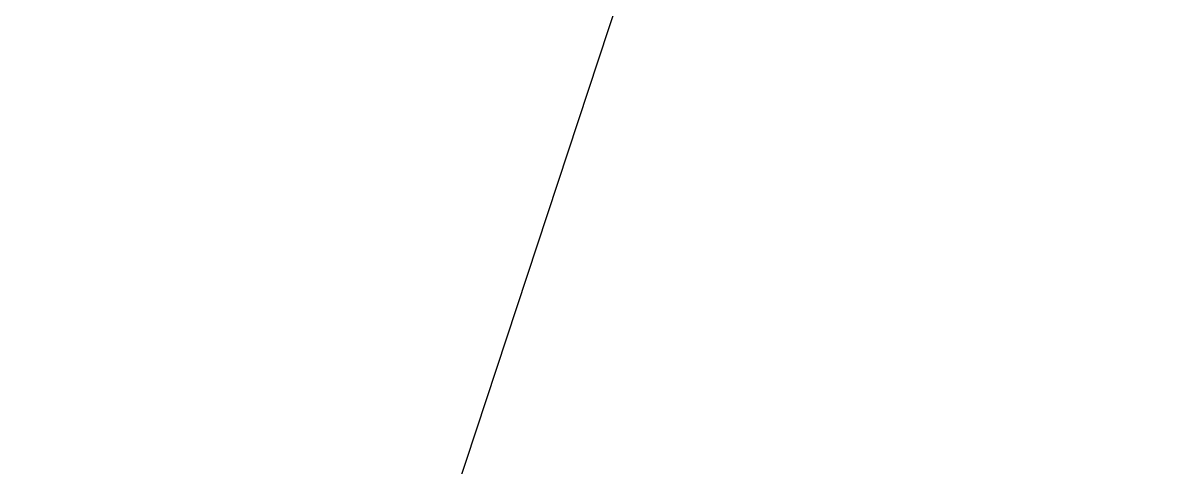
# Model space of a CAD drawing. Header units: metres. Extents: x 2682525 to 2683550, y 1250555 to 1251328.
# Drawn here: x 2683123.48 to 2683137.51, y 1250887.26 to 1250892.77 of the extents above; entities that cross this region are included whole.
import ezdxf

# ---------------------------------------------------------------- set-up
doc = ezdxf.new("R2010")
doc.units = ezdxf.units.M
doc.header["$PDMODE"] = 2
doc.header["$PDSIZE"] = -2
for name, pattern in [('IMPORT-_25_VW-01 Strichlinie kurz _2_', [21.165312, 10.580624, -10.584688]), ('Verdeckt', [3, 2, -0.9999999999999999]), ('Verdeckt 0_75', [1.5, 0.75, -0.75])]:
    doc.linetypes.add(name, pattern=pattern)
for name, color, linetype, lineweight, true_color in [('2458 A U1_dwg-1', 9, 'Continuous', 18, 0x808080), ('_25_000 Linien-Strichlinie kurz 0_10', 9, 'IMPORT-_25_VW-01 Strichlinie kurz _2_', 18, 0x808080), ('_25_200 Materialien-Beton', 9, 'Continuous', 18, 0x808080), ('_25_200 Materialien-Fertigbeton', 9, 'Continuous', 18, 0x808080), ('_25_300 Bauteile 3D-Stuetze', 9, 'Continuous', 18, 0x808080), ('_25_500 Technik-Kanalisation Schächte', 9, 'Continuous', 18, 0x808080), ('_25_700 Aemter-Feuerpolizei-Fluchtweg', 9, 'IMPORT-_25_VW-01 Strichlinie kurz _2_', 18, 0x808080), ('_25_800 Beschriftung-1_50-Text', 9, 'Continuous', 18, 0x808080), ('_25_800 Beschriftung-1_50-Vermassung', 9, 'Continuous', 18, 0x808080), ('_25_Keine', 9, 'Continuous', 18, 0x808080), ('Bemassung', 9, 'Continuous', 18, 0x808080)]:
    doc.layers.add(name, color=color, linetype=linetype, lineweight=lineweight, true_color=true_color)
for name, color, linetype, lineweight in [('A-____-____-DIMS', 7, 'Continuous', 9), ('A-DETL-____-MBND', 7, 'Verdeckt 0_75', 18), ('Bemassung-1', 7, 'Continuous', 18), ('G-____-____-SYMB-1', 7, 'Verdeckt', 9)]:
    doc.layers.add(name, color=color, linetype=linetype, lineweight=lineweight)
doc.styles.add('Arial_31', font='arial.ttf', dxfattribs={"width": 0.9, "height": 200})
doc.styles.add('ISOCP_2', font='isocp___.ttf', dxfattribs={"height": 125.8608217592593})
doc.styles.add('ISOCP_3', font='isocp___.ttf', dxfattribs={"height": 75.51649305555554})
doc.dimstyles.new('2_0_mm_-_Arial', dxfattribs={"dimscale": 304.8, "dimtxt": 204.051879991394, "dimasz": 0.2460629921259842, "dimexe": 0.3280839895013123, "dimexo": 0.3280840109072179, "dimgap": 0.08202099737532807, "dimtad": 1, "dimdec": 1, "dimlfac": 0.001, "dimrnd": 0.09999999999999999, "dimzin": 0, "dimdsep": 46, "dimtxsty": 'Arial_31', "dimblk1": 'OBLIQUE', "dimblk2": 'OBLIQUE', "dimsah": 1, "dimcen": 0.09, "dimdle": 0.3280839895013123, "dimazin": 0, "dimtfac": 1, "dimtdec": 4, "dimtix": 1, "dimtmove": 0, "dimatfit": 3, "dimfxl": 1, "dimtvp": 1, "dimtfill": 1, "dimtolj": 1, "dimtzin": 0, "dimarcsym": 2})
doc.dimstyles.new('2_0_mm_-_Arial_1', dxfattribs={"dimscale": 304.8, "dimtxt": 204.051879991394, "dimasz": 0.2460629921259842, "dimexe": 0.3280839895013123, "dimexo": 0.3280840109072179, "dimgap": 0.08202099737532807, "dimtad": 1, "dimdec": 1, "dimlfac": 0.001, "dimrnd": 0.09999999999999999, "dimzin": 0, "dimdsep": 46, "dimtxsty": 'Arial_31', "dimblk1": 'OBLIQUE', "dimblk2": 'OBLIQUE', "dimsah": 1, "dimcen": 0.09, "dimdle": 0.3280839895013123, "dimazin": 0, "dimtfac": 1, "dimtdec": 4, "dimtix": 1, "dimtmove": 2, "dimatfit": 3, "dimfxl": 1, "dimtvp": 1, "dimtfill": 1, "dimtolj": 1, "dimtzin": 0, "dimarcsym": 2})
pattern_1 = [(18.233, (0, 0), (18.77292067800844, -56.98752011815572), []), (288.233, (0, 0), (63.31313485127099, 20.85671487326738), [])]
pattern_2 = [(270, (-34039.015, -31742.675), (50, 3.061616997868383e-15), []), (0, (-34039.015, -31742.675), (0, -50), [])]

# ---------------------------------------------------------------- blocks, each defined once
blk = doc.blocks.new('2458 A U1_dwg_VW_SLASH-9045029-U01 Bodenplatte')
at = {"layer": 'Bemassung'}
for p, q in [((-31186.22169979048, -32550.50193177784), (-31298.47490130384, -32662.7551332912)), ((-31142.34830054718, -32606.62853253452), (-31354.58951148466, -32606.62853253452))]:
    blk.add_line(p, q, dxfattribs=at)
blk = doc.blocks.new('2458 A U1_dwg_VW_SLASH-9045031-U01 Bodenplatte')
at = {"layer": 'Bemassung'}
for p, q in [((-28614.55503312097, -32550.50193177798), (-28726.80823463433, -32662.75513329135)), ((-28570.68163387767, -32606.62853253467), (-28782.92284481515, -32606.62853253467))]:
    blk.add_line(p, q, dxfattribs=at)
blk = doc.blocks.new('2458 A U1_dwg_VW_SLASH-9045032-U01 Bodenplatte')
at = {"layer": 'Bemassung'}
for p, q in [((-31298.47490130384, -32662.75513329135), (-31186.22169979048, -32550.50193177798)), ((-31342.34830054714, -32606.62853253467), (-31130.10708960966, -32606.62853253467))]:
    blk.add_line(p, q, dxfattribs=at)
blk = doc.blocks.new('2458 A U1_dwg_VW_SLASH-9045034-U01 Bodenplatte')
at = {"layer": 'Bemassung'}
for p, q in [((-28726.80823463433, -32662.7551332915), (-28614.55503312097, -32550.50193177813)), ((-28770.68163387763, -32606.62853253482), (-28558.44042294015, -32606.62853253482))]:
    blk.add_line(p, q, dxfattribs=at)
blk = doc.blocks.new('2458 A U1_dwg_VW_SLASH-9045419-U01 Bodenplatte')
at = {"layer": 'Bemassung'}
for p, q in [((-33321.93171168258, -30913.80179876426), (-33434.18491319595, -30801.54859725089)), ((-33378.05831243927, -30957.67519800755), (-33378.05831243927, -30745.43398707008))]:
    blk.add_line(p, q, dxfattribs=at)
blk = doc.blocks.new('2458 A U1_dwg_VW_SLASH-9045421-U01 Bodenplatte')
at = {"layer": 'Bemassung'}
for p, q in [((-33378.05831243927, -31627.67519800758), (-33378.05831243927, -31415.43398707009)), ((-33321.93171168258, -31583.80179876427), (-33434.18491319595, -31471.54859725092))]:
    blk.add_line(p, q, dxfattribs=at)
blk = doc.blocks.new('2458 A U1_dwg_VW_SLASH-9045422-U01 Bodenplatte')
at = {"layer": 'Bemassung'}
for p, q in [((-33434.18491319595, -30801.54859725089), (-33321.93171168258, -30913.80179876426)), ((-33378.05831243927, -30757.6751980076), (-33378.05831243927, -30969.91640894508))]:
    blk.add_line(p, q, dxfattribs=at)
blk = doc.blocks.new('2458 A U1_dwg_VW_SLASH-9045423-U01 Bodenplatte')
at = {"layer": 'Bemassung'}
for p, q in [((-33378.05831243927, -32057.67519800758), (-33378.05831243927, -31845.4339870701)), ((-33321.93171168258, -32013.80179876429), (-33434.18491319595, -31901.54859725092))]:
    blk.add_line(p, q, dxfattribs=at)
blk = doc.blocks.new('2458 A U1_dwg_VW_SLASH-9045424-U01 Bodenplatte')
at = {"layer": 'Bemassung'}
for p, q in [((-33378.05831243927, -31427.67519800761), (-33378.05831243927, -31639.9164089451)), ((-33434.18491319595, -31471.54859725092), (-33321.93171168258, -31583.80179876427))]:
    blk.add_line(p, q, dxfattribs=at)
blk = doc.blocks.new('2458 A U1_dwg_VW_SLASH-9045426-U01 Bodenplatte')
at = {"layer": 'Bemassung'}
for p, q in [((-33434.18491319595, -31901.54859725092), (-33321.93171168258, -32013.80179876429)), ((-33378.05831243927, -31857.67519800762), (-33378.05831243927, -32069.91640894509))]:
    blk.add_line(p, q, dxfattribs=at)
blk = doc.blocks.new('2458 A U1_dwg_VW_SLASH-9045431-U01 Bodenplatte')
at = {"layer": 'Bemassung'}
for p, q in [((-32878.05831243927, -27982.65213969391), (-32878.05831243927, -27770.41092875642)), ((-32821.93171168258, -27938.7787404506), (-32934.18491319595, -27826.52553893724))]:
    blk.add_line(p, q, dxfattribs=at)
blk = doc.blocks.new('2458 A U1_dwg_VW_SLASH-9045433-U01 Bodenplatte')
at = {"layer": 'Bemassung'}
for p, q in [((-32934.18491319643, -27976.52553893908), (-32821.93171168306, -28088.77874045245)), ((-32878.05831243975, -27932.65213969579), (-32878.05831243975, -28144.89335063327))]:
    blk.add_line(p, q, dxfattribs=at)
blk = doc.blocks.new('2458 A U1_dwg_VW_SLASH-9045434-U01 Bodenplatte')
at = {"layer": 'Bemassung'}
for p, q in [((-32878.05831243975, -27982.65213969391), (-32878.05831243975, -27770.41092875642)), ((-32821.93171168306, -27938.7787404506), (-32934.18491319643, -27826.52553893724))]:
    blk.add_line(p, q, dxfattribs=at)
blk = doc.blocks.new('2458 A U1_dwg_VW_SLASH-9045436-U01 Bodenplatte')
at = {"layer": 'Bemassung'}
for p, q in [((-32934.18491319643, -27976.52553893908), (-32821.93171168306, -28088.77874045245)), ((-32878.05831243975, -27932.65213969579), (-32878.05831243975, -28144.89335063327))]:
    blk.add_line(p, q, dxfattribs=at)
blk = doc.blocks.new('2458 A U1_dwg_VW_SLASH-9046270-U01 Bodenplatte')
at = {"layer": 'Bemassung'}
for p, q in [((-27711.74963079739, -30027.67559301871), (-27711.74963079739, -30239.91680395618)), ((-27767.87623155407, -30071.548992262), (-27655.62303004071, -30183.80219377537))]:
    blk.add_line(p, q, dxfattribs=at)
blk = doc.blocks.new('2458 A U1_dwg_VW_SLASH-9046271-U01 Bodenplatte')
at = {"layer": 'Bemassung'}
for p, q in [((-27655.62303004071, -29933.80219377537), (-27767.87623155407, -29821.54899226201)), ((-27711.74963079739, -29977.67559301867), (-27711.74963079739, -29765.43438208118))]:
    blk.add_line(p, q, dxfattribs=at)
blk = doc.blocks.new('2458 A U1_dwg_VW_SLASH-9046272-U01 Bodenplatte')
at = {"layer": 'Bemassung'}
for p, q in [((-27767.87623155409, -30161.54899226201), (-27655.62303004073, -30273.80219377538)), ((-27711.74963079741, -30117.67559301872), (-27711.74963079741, -30329.9168039562))]:
    blk.add_line(p, q, dxfattribs=at)
blk = doc.blocks.new('2458 A U1_dwg_VW_SLASH-9046273-U01 Bodenplatte')
at = {"layer": 'Bemassung'}
for p, q in [((-27711.74963079741, -30227.67559301867), (-27711.74963079741, -30015.43438208118)), ((-27655.62303004073, -30183.80219377537), (-27767.87623155409, -30071.548992262))]:
    blk.add_line(p, q, dxfattribs=at)
blk = doc.blocks.new('2458 A U1_dwg-9041719-U01 Bodenplatte')
at = {"layer": '_25_200 Materialien-Beton'}
h = blk.add_hatch(dxfattribs=at)
h.set_pattern_fill('FP_1', color=256, style=0, pattern_type=2)
h.set_pattern_definition(pattern_1)
h.paths.add_polyline_path([(-25074.10905387233, -30217.67559301871), (-25074.10905386821, -29367.67606298831), (-26054.1090538723, -29367.67606298833), (-26054.10494350798, -30217.67559301871), (-25874.10460504055, -30217.67559301871)])
h = blk.add_hatch(dxfattribs=at)
h.set_pattern_fill('FP_1', color=256, style=0, pattern_type=2)
h.set_pattern_definition(pattern_1)
h.paths.add_polyline_path([(-27380.25751971824, -30217.67559301871), (-26054.1090538723, -30217.67559301871), (-26054.1090538723, -29707.67606298312), (-27380.25751971824, -29707.67606298305)])
at = {"layer": '_25_200 Materialien-Fertigbeton'}
h = blk.add_hatch(dxfattribs=at)
h.set_pattern_fill('FP_20', color=256, style=0, pattern_type=2)
h.set_pattern_definition(pattern_2)
h.paths.add_polyline_path([(-34039.01496721676, -31957.6751980076), (-34010.54487225549, -31953.9270388994), (-33984.01496721676, -31942.93799242389), (-33961.23322128625, -31925.45694393812), (-33943.75217280049, -31902.67519800759), (-33932.76312632497, -31876.14529296887), (-33929.01496721677, -31847.6751980076), (-33929.01496721677, -31637.6751980076), (-33932.76312632497, -31609.20510304632), (-33943.75217280049, -31582.67519800759), (-33961.23322128625, -31559.89345207707), (-33984.01496721676, -31542.41240359131), (-34010.54487225549, -31531.4233571158), (-34039.01496721676, -31527.6751980076), (-34067.48506217805, -31531.4233571158), (-34094.01496721677, -31542.41240359131), (-34116.7967131473, -31559.89345207707), (-34134.27776163306, -31582.67519800759), (-34145.26680810857, -31609.20510304632), (-34149.01496721678, -31637.6751980076), (-34149.01496721678, -31847.6751980076), (-34145.26680810857, -31876.14529296887), (-34134.27776163306, -31902.67519800759), (-34116.7967131473, -31925.45694393812), (-34094.01496721677, -31942.93799242389), (-34067.48506217805, -31953.9270388994)])
h = blk.add_hatch(dxfattribs=at)
h.set_pattern_fill('FP_20', color=256, style=0, pattern_type=2)
h.set_pattern_definition(pattern_2)
h.paths.add_polyline_path([(-34039.01496721676, -31957.6751980076), (-34010.54487225549, -31953.9270388994), (-33984.01496721676, -31942.93799242389), (-33961.23322128625, -31925.45694393813), (-33943.75217280049, -31902.67519800761), (-33932.76312632497, -31876.14529296887), (-33929.01496721677, -31847.6751980076), (-33929.01496721677, -31637.67519800761), (-33932.76312632497, -31609.20510304633), (-33943.75217280049, -31582.6751980076), (-33961.23322128625, -31559.89345207709), (-33984.01496721676, -31542.41240359132), (-34010.54487225549, -31531.42335711581), (-34039.01496721676, -31527.67519800761), (-34067.48506217805, -31531.42335711581), (-34094.01496721677, -31542.41240359132), (-34116.7967131473, -31559.89345207709), (-34134.27776163306, -31582.6751980076), (-34145.26680810857, -31609.20510304633), (-34149.01496721678, -31637.67519800761), (-34149.01496721678, -31847.6751980076), (-34145.26680810857, -31876.14529296887), (-34134.27776163306, -31902.67519800761), (-34116.7967131473, -31925.45694393813), (-34094.01496721677, -31942.93799242389), (-34067.48506217805, -31953.9270388994)])
at = {"layer": '_25_Keine'}
for points in [[(-26643.36635113959, -30267.3026161025), (-26926.20906361422, -30267.3026161025), (-26784.78770737904, -30125.88125986731)], [(-27238.83616348099, -30357.3026161025), (-27521.67887595562, -30357.3026161025), (-27380.25751972044, -30215.88125986732)]]:
    blk.add_hatch(color=256, dxfattribs=at).paths.add_polyline_path(points)
at = {"layer": '_25_000 Linien-Strichlinie kurz 0_10'}
for p, q in [((-26054.11147173494, -29877.67559301868), (-27380.2575197182, -29877.67559301868)), ((-25074.10905387233, -30127.67559301868), (-27380.2575197182, -30127.67559301868)), ((-26054.10905387229, -30217.6755930187), (-27380.25751971821, -30217.6755930187))]:
    blk.add_line(p, q, dxfattribs=at)
at = {"layer": '_25_000 Linien-Strichlinie kurz 0_10', "flags": 128}
blk.add_lwpolyline([(-31014.01496727081, -27750.76040786203), (-31014.01496727081, -25250.76040786202), (-26014.01496727081, -25250.76040786202), (-26014.01496727081, -27750.76040786202)], close=True, dxfattribs=at)
at = {"layer": '_25_200 Materialien-Beton', "flags": 128}
blk.add_lwpolyline([(-26054.10905387226, -30217.67559301868), (-25074.10905387232, -30217.67559301868), (-25074.10905387232, -29367.67606298827), (-26054.10905387226, -29367.67606298827), (-26054.10905387226, -29707.67606298309)], close=True, dxfattribs=at)
blk.add_lwpolyline([(-27380.25751971821, -30217.67559301868), (-26054.10905387226, -30217.67559301868), (-26054.10905387226, -29707.67606298309), (-27380.25751971821, -29707.67606298309)], dxfattribs=at)
at = {"layer": '_25_200 Materialien-Fertigbeton'}
for p, q in [((-34149.01496721672, -31637.67519800756), (-34149.01496721672, -31847.67519800756)), ((-34149.01496721672, -31637.67519800758), (-34149.01496721672, -31847.67519800758)), ((-33929.01496721672, -31847.67519800756), (-33929.01496721672, -31637.67519800756)), ((-33929.01496721672, -31847.67519800758), (-33929.01496721672, -31637.67519800758))]:
    blk.add_line(p, q, dxfattribs=at)
for centre, radius, start, end in [((-34039.01496721673, -31637.67519800756), 110, 90, 180), ((-34039.01496721673, -31637.67519800758), 110, 90, 180), ((-34039.01496721673, -31637.67519800756), 110.0000000000073, 0, 90), ((-34039.01496721673, -31637.67519800758), 110.0000000000073, 0, 90), ((-34039.01496721673, -31847.67519800756), 109.9999999999927, 180, 269.9999999999996), ((-34039.01496721673, -31847.67519800758), 109.9999999999927, 180, 269.9999999999996), ((-34039.01496721673, -31847.67519800756), 110.0000000000073, 269.9999999999996, 0), ((-34039.01496721673, -31847.67519800758), 110.0000000000073, 269.9999999999996, 0)]:
    blk.add_arc(centre, radius, start, end, dxfattribs=at)
at = {"layer": '_25_300 Bauteile 3D-Stuetze'}
for p, q in [((-34039.01496721673, -31477.67519800757), (-34039.01496721673, -32007.67519800757)), ((-34304.01496721673, -31742.67519800757), (-33774.01496721673, -31742.67519800757))]:
    blk.add_line(p, q, dxfattribs=at)
at = {"layer": '_25_500 Technik-Kanalisation Schächte', "flags": 128}
blk.add_lwpolyline([(-42630.30777303776, -28032.65213969599), (-26014.01496727082, -28032.65213969599), (-26014.01496727082, -27882.65213969368), (-42630.30777303776, -27882.65213969368)], close=True, dxfattribs=at)
at = {"layer": '_25_700 Aemter-Feuerpolizei-Fluchtweg'}
blk.add_line((-21528.5427071245, -25633.38470444352), (-45450.30777388471, -35967.62907655804), dxfattribs=at)
at = {"layer": '_25_800 Beschriftung-1_50-Text'}
blk.add_line((-37948.15744802319, -27732.65213969342), (-36629.63327810129, -27732.65213969342), dxfattribs=at)
at = {"layer": '_25_800 Beschriftung-1_50-Text', "flags": 128}
blk.add_lwpolyline([(-36631.6353186492, -27732.12441116356), (-36629.63327810129, -27732.65213969337), (-36631.63096034009, -27733.1961336542)], close=True, dxfattribs=at)
at = {"layer": '_25_Keine'}
for p, q in [((-26926.20906361422, -30267.3026161025), (-26784.78770737904, -30125.88125986731)), ((-26784.78770737904, -30125.88125986731), (-26643.36635113959, -30267.3026161025)), ((-27521.67887595562, -30357.3026161025), (-27380.25751972044, -30215.88125986732)), ((-27380.25751972044, -30215.88125986732), (-27238.83616348099, -30357.3026161025)), ((-26643.36635113959, -30267.3026161025), (-26926.20906361422, -30267.3026161025)), ((-27238.83616348099, -30357.3026161025), (-27521.67887595562, -30357.3026161025)), ((-34039.01496721673, -31477.67519800757), (-34039.01496721673, -32007.67519800757)), ((-34304.01496721673, -31742.67519800758), (-33774.01496721673, -31742.67519800758))]:
    blk.add_line(p, q, dxfattribs=at)
at = {"layer": '_25_Keine', "flags": 128}
for points in [[(-36870.64021581139, -21247.76708494488), (-36870.64021581139, -25107.67519800756), (-39480.64021581142, -25107.67519800756), (-39480.64021581142, -21247.75447773806)], [(-34264.01496721676, -21247.76708494488), (-34264.01496721676, -25107.67519800755), (-36870.64021581139, -25107.67519800755), (-36870.64021581139, -21247.76708494488)], [(-27380.2575197182, -29607.67606301816), (-26054.10905387251, -29607.67606301816), (-26054.10905387251, -29707.67606297435), (-27380.25751971698, -29707.67606297435)]]:
    blk.add_lwpolyline(points, dxfattribs=at)
for points in [[(-27811.74963079732, -28817.67606307016), (-23372.26098046128, -28817.67606307016), (-23372.26098046128, -30770.16002847016), (-27811.74963079732, -30770.16002847016)], [(-27079.10882356254, -30217.67606299619), (-26079.10882356341, -30217.67606299619), (-26079.10882356341, -30277.67606296984), (-27079.10882356164, -30277.67606296984), (-27079.10882356164, -30217.67606299619), (-26079.10882356341, -30217.67606299619), (-26079.10882356341, -30277.67606296984), (-27079.10882356164, -30277.67606296984)], [(-36870.64021581133, -30857.67519800757), (-34264.01496721673, -30857.67519800757), (-34264.01496721673, -35857.67519800756), (-36870.64021581133, -35857.67519800756)], [(-33814.01496721669, -30857.67519800755), (-31242.34830054719, -30857.67519800755), (-31242.34830054719, -35857.67519800754), (-33814.01496721667, -35857.67519800754)], [(-31242.34830054719, -30857.67519800755), (-28670.68163387768, -30857.67519800755), (-28670.68163387768, -35857.67519800754), (-31242.34830054717, -35857.67519800754)], [(-28670.68163387767, -30857.67519800755), (-26099.01496720816, -30857.67519800755), (-26099.01496720816, -35857.67519800754), (-28670.68163387766, -35857.67519800754)], [(-27811.74963079732, -33597.57921492209), (-23372.26098046128, -33597.57921492209), (-23372.26098046128, -34779.00057113878), (-27811.74963079732, -34779.00057113878)]]:
    blk.add_lwpolyline(points, close=True, dxfattribs=at)
at = {"layer": 'Bemassung'}
for p, q in [((-33378.05831243927, -30745.43398707008), (-33378.05831243927, -25219.91640894503)), ((-32878.05831243975, -28032.65213969577), (-32878.05831243975, -27882.65213969392)), ((-26126.25617820831, -28480.19259147579), (-42518.06656210028, -28480.19259147579)), ((-27711.74963079739, -29765.43438208118), (-27711.74963079739, -29653.19317114369)), ((-27383.25751971822, -29877.67559301869), (-27811.74963079737, -29877.67559301869)), ((-27711.74963079741, -30015.43438208118), (-27711.74963079741, -29903.19317114368)), ((-27383.25751971823, -30217.67559301869), (-27811.74963079739, -30217.67559301869)), ((-27711.74963079739, -30239.91680395618), (-27711.74963079739, -30352.15801489368)), ((-27711.74963079741, -30329.9168039562), (-27711.74963079741, -30442.1580148937)), ((-33378.05831243927, -31415.43398707009), (-33378.05831243927, -30969.91640894508)), ((-33378.05831243927, -31845.4339870701), (-33378.05831243927, -31639.9164089451)), ((-28782.92284481515, -32606.62853253467), (-31130.10708960966, -32606.62853253467)), ((-25986.25617814568, -33606.628532533), (-33926.77375627924, -33606.628532533))]:
    blk.add_line(p, q, dxfattribs=at)
at = {"layer": 'Bemassung', "flags": 128}
for points in [[(-32878.05831243978, -27658.16971781895), (-32878.05831243978, -27770.41092875645), (-32878.05831243978, -21247.76708494488)], [(-26126.25617820831, -27373.61881234164), (-45338.06656292181, -27373.61881234164), (-45225.8253519843, -27373.61881234164)], [(-32878.05831243975, -35855.38786785088), (-32878.05831243975, -28144.89335063327), (-32878.05831243975, -28257.13456157077)], [(-27711.74963079741, -30217.67559301869), (-27711.74963079741, -30127.67559301868), (-27711.74963079741, -29877.67559301869)], [(-33378.05831243927, -35633.19277613257), (-33378.05831243927, -35745.43398707008), (-33378.05831243927, -32069.91640894509)], [(-31354.58951148466, -32606.62853253452), (-33701.77375627917, -32606.62853253452), (-33589.53254534167, -32606.62853253452)], [(-26323.49738908314, -32606.62853253495), (-26211.25617814564, -32606.62853253495), (-28558.44042294015, -32606.62853253495)], [(-26208.49738908318, -33106.62853253449), (-26096.25617814568, -33106.62853253449), (-33816.77375627922, -33106.62853253449), (-33704.53254534172, -33106.62853253449)]]:
    blk.add_lwpolyline(points, dxfattribs=at)
for points in [[(-36870.64021581134, -22598.01700974991), (-36870.64021581134, -25104.6751980075)], [(-32778.05831243977, -27882.65213969392), (-34037.38044829101, -27882.65213969392)], [(-32778.05831243977, -28032.65213969577), (-34043.85228287313, -28032.65213969577)], [(-27811.74963079739, -30127.67559301868), (-27383.25751971822, -30127.67559301868)], [(-33278.05831243928, -30857.67519800758), (-33811.01496721671, -30857.67519800758)], [(-33278.05831243928, -31527.67519800759), (-34036.01496721675, -31527.67519800759)], [(-34149.01496721669, -32706.62853253448), (-34149.01496721669, -31745.6751980076)], [(-34149.0149672167, -33206.62853253412), (-34149.0149672167, -31745.67519800757)], [(-33929.01496721668, -32706.6285325345), (-33929.01496721668, -31745.6751980076)], [(-33929.01496721672, -33206.62853253413), (-33929.01496721672, -31745.67519800757)], [(-33814.01496721667, -32706.6285325345), (-33814.01496721667, -31745.6751980076)], [(-33278.05831243928, -31957.6751980076), (-34036.01496721674, -31957.6751980076)], [(-31242.34830054716, -32706.62853253465), (-31242.34830054716, -31978.00000000003)], [(-28670.68163387765, -32706.6285325348), (-28670.68163387765, -32044.30813923514)]]:
    blk.add_lwpolyline(points, close=True, dxfattribs=at)
for name in ['2458 A U1_dwg_VW_SLASH-9045431-U01 Bodenplatte', '2458 A U1_dwg_VW_SLASH-9045434-U01 Bodenplatte', '2458 A U1_dwg_VW_SLASH-9045433-U01 Bodenplatte', '2458 A U1_dwg_VW_SLASH-9045436-U01 Bodenplatte', '2458 A U1_dwg_VW_SLASH-9046271-U01 Bodenplatte', '2458 A U1_dwg_VW_SLASH-9046273-U01 Bodenplatte', '2458 A U1_dwg_VW_SLASH-9046270-U01 Bodenplatte', '2458 A U1_dwg_VW_SLASH-9046272-U01 Bodenplatte', '2458 A U1_dwg_VW_SLASH-9045419-U01 Bodenplatte', '2458 A U1_dwg_VW_SLASH-9045422-U01 Bodenplatte', '2458 A U1_dwg_VW_SLASH-9045421-U01 Bodenplatte', '2458 A U1_dwg_VW_SLASH-9045424-U01 Bodenplatte', '2458 A U1_dwg_VW_SLASH-9045423-U01 Bodenplatte', '2458 A U1_dwg_VW_SLASH-9045426-U01 Bodenplatte', '2458 A U1_dwg_VW_SLASH-9045029-U01 Bodenplatte', '2458 A U1_dwg_VW_SLASH-9045032-U01 Bodenplatte', '2458 A U1_dwg_VW_SLASH-9045031-U01 Bodenplatte', '2458 A U1_dwg_VW_SLASH-9045034-U01 Bodenplatte']:
    blk.add_blockref(name, (0, 0))
at = {"layer": '_25_700 Aemter-Feuerpolizei-Fluchtweg', "insert": (-30169.84888838976, -29228.91582475959), "char_height": 125.8608217592593, "width": 1962.449583718779, "attachment_point": 1, "rotation": 23.36442897459853, "line_spacing_factor": 1.478621465017729, "style": 'ISOCP_2'}
blk.add_mtext(' Fluchtweg L=29.4m', dxfattribs=at)
at = {"layer": '_25_800 Beschriftung-1_50-Text', "insert": (-37946.57396134794, -27591.25745434192), "char_height": 125.8608217592593, "width": 1945.531914893617, "attachment_point": 1, "line_spacing_factor": 1.478621465017729, "style": 'ISOCP_2'}
blk.add_mtext('OK Rinne im Gefälle', dxfattribs=at)
at = {"layer": '_25_800 Beschriftung-1_50-Vermassung', "insert": (-35266.26209732599, -28582.92364260963), "char_height": 125.8608217592593, "width": 2926.756706753007, "attachment_point": 1, "line_spacing_factor": 1.478621465017729, "style": 'ISOCP_2'}
blk.add_mtext('(Gefälledifferenz 30cm/1.8%)', dxfattribs=at)
at = {"layer": '_25_Keine', "attachment_point": 1, "line_spacing_factor": 1.478621465017729}
for s, insert, char_height, width, style in [('Tiefgarage 1', (-38412.984193057, -26788.94181084457), 125.8608217592593, 1251.907493061979, 'ISOCP_2'), ('60.U101.01', (-38416.59002833, -26956.4248165357), 75.51649305555554, 578.5735694066714, 'ISOCP_3'), ('BF', (-38420.02415716152, -27108.52881365688), 125.8608217592593, 253.7650323774283, 'ISOCP_2'), ('399.85m²', (-38159.61743028821, -27109.04393297804), 125.8608217592593, 896.63644773358, 'ISOCP_2'), ('457.43', (-27598.1529942226, -30433.31660282479), 125.8608217592593, 676.7067530064754, 'ISOCP_2'), ('457.52', (-27002.29684238739, -30343.31660282478), 125.8608217592593, 659.7890841813136, 'ISOCP_2')]:
    blk.add_mtext(s, dxfattribs=dict(at, insert=insert, char_height=char_height, width=width, style=style))
at = {"layer": 'Bemassung-1', "char_height": 125.8608217592593, "attachment_point": 1, "line_spacing_factor": 1.478621465017729, "style": 'ISOCP_2'}
for s, insert, width in [('6', (-35485.24700890213, -27085.06769642097), 118.4236817761332), ('19.43', (-35950.06729138434, -27231.60565318355), 507.5300647548566), ('6', (-34167.22127599356, -28206.22481530974), 118.4236817761332), ('16.61', (-34585.49303233305, -28352.7627720723), 456.7770582793709), ('2', (-32396.51580279253, -32333.73392162906), 118.4236817761332), ('2', (-29824.84913612303, -32333.73392162921), 118.4236817761332), ('2', (-27253.18246945352, -32333.73392162935), 118.4236817761332), ('2.57', (-32768.23903298932, -32480.27187839163), 406.0240518038852), ('2.57', (-30196.57236631981, -32480.27187839178), 406.0240518038852), ('2.57', (-27624.9056996503, -32480.27187839193), 406.0240518038852), ('5', (-29817.03563352055, -32833.73392162866), 118.4236817761332), ('7.94', (-30204.38586892238, -32980.27187839124), 422.9417206290471), ('5', (-29840.30989659191, -33333.73392162753), 118.4236817761332), ('8.16', (-30181.11160585103, -33480.2718783901), 372.1887141535614)]:
    blk.add_mtext(s, dxfattribs=dict(at, insert=insert, width=width))
at = {"layer": 'Bemassung-1', "char_height": 125.8608217592593, "rotation": 90, "line_spacing_factor": 1.478621465017729, "style": 'ISOCP_2'}
for s, insert, width, attachment_point in [('15', (-32769.93600816016, -27773.20296901428), 203.0120259019426, 2), ('5.75', (-33484.83402874442, -27982.67519800753), 406.0240518038852, 2), ('25', (-27818.78290676511, -30002.67559301867), 236.8473635522664, 2), ('9', (-27818.78290676513, -30172.67559301868), 118.4236817761332, 2), ('67', (-33485.09158840695, -31192.67519800757), 236.8473635522664, 2), ('43', (-33485.09158840695, -31742.67519800757), 253.7650323774283, 2), ('5', (-33150.95292334525, -31868.47477815268), 118.4236817761332, 1), ('7.93', (-33004.41496658267, -32240.19800834947), 406.0240518038852, 1)]:
    blk.add_mtext(s, dxfattribs=dict(at, insert=insert, width=width, attachment_point=attachment_point))
blk = doc.blocks.new('_Oblique')
at = {"color": 0, "linetype": 'ByBlock', "lineweight": -2}
blk.add_line((-0.5, -0.5), (0.5, 0.5), dxfattribs=at)
blk = doc.blocks.new('*D1807')
at = {"layer": 'A-____-____-DIMS', "color": 0, "lineweight": -2, "transparency": 16777216}
for p, q in [((2683068.897622096, 1250867.009540824), (2683135.861756529, 1250900.785341326)), ((2683053.688199543, 1250859.338114525), (2683068.897622096, 1250867.009540824)), ((2683053.688199543, 1250859.338114525), (2682986.72406511, 1250825.562314023)), ((2683113.74310552, 1250778.098576879), (2683113.932022766, 1250777.724028246)), ((2683098.698719751, 1250770.099947516), (2683098.722600213, 1250770.052601948))]:
    blk.add_line(p, q, dxfattribs=at)
at = {"layer": 'A-____-____-DIMS', "color": 0, "lineweight": -2, "transparency": 16777216, "xscale": 74.99999999999999, "yscale": 74.99999999999999, "zscale": 74.99999999999999}
for p, rotation in [((2683068.897622096, 1250867.009540824), 206.7657572042305), ((2683053.688199543, 1250859.338114525), 26.76575720423048)]:
    blk.add_blockref('_Oblique', p, dxfattribs=dict(at, rotation=rotation))
at = {"layer": 'A-____-____-DIMS', "color": 0, "transparency": 16777216, "insert": (2683004.047613651, 1250976.668747653), "char_height": 200, "width": 911.641014607705, "attachment_point": 5, "rotation": 26.76575720423047, "style": 'Arial_31', "bg_fill": 3, "box_fill_scale": 1.1, "bg_fill_color": 256, "bg_fill_true_color": 13158600, "bg_fill_transparency": 0}
blk.add_mtext('\\A1;0.0', dxfattribs=at)
at = {"layer": 'Defpoints', "color": 0, "transparency": 16777216}
for p in [(2683068.708701911, 1250867.384095282), (2683068.897622096, 1250867.009540824), (2683053.664316143, 1250859.385465919)]:
    blk.add_point(p, dxfattribs=at)
blk = doc.blocks.new('*D1808')
at = {"layer": 'A-____-____-DIMS', "color": 0, "lineweight": -2, "transparency": 16777216}
for p, q in [((2683101.306229421, 1250883.356000871), (2683168.270363854, 1250917.131801374)), ((2683068.897622741, 1250867.009539544), (2683001.933488308, 1250833.233739042)), ((2683146.196746825, 1250794.355752247), (2683146.340630091, 1250794.070488293)), ((2683113.74310552, 1250778.098576879), (2683113.932023411, 1250777.724026967))]:
    blk.add_line(p, q, dxfattribs=at)
at = {"layer": 'A-____-____-DIMS', "color": 0, "transparency": 16777216, "insert": (2682617.72699169, 1250788.948338999), "char_height": 200, "width": 911.641014607705, "attachment_point": 1, "rotation": 26.76575720423047, "line_spacing_factor": 0.9417779076525878, "style": 'Arial_31', "bg_fill": 3, "box_fill_scale": 1.1, "bg_fill_color": 256, "bg_fill_true_color": 13158600, "bg_fill_transparency": 0}
blk.add_mtext('\\A1;0.0', dxfattribs=at)
at = {"layer": 'A-____-____-DIMS', "color": 0, "lineweight": -2, "transparency": 16777216}
blk.add_line((2683068.897622741, 1250867.009539544), (2683101.306229421, 1250883.356000871), dxfattribs=at)
at = {"layer": 'Defpoints', "color": 0, "transparency": 16777216}
for p in [(2683101.162343216, 1250883.641270651), (2683101.306229421, 1250883.356000871), (2683068.708701911, 1250867.384095282)]:
    blk.add_point(p, dxfattribs=at)
at = {"layer": 'A-____-____-DIMS', "color": 0, "lineweight": -2, "transparency": 16777216, "xscale": 74.99999999999999, "yscale": 74.99999999999999, "zscale": 74.99999999999999}
for p, rotation in [((2683101.306229421, 1250883.356000871), 206.7657572042305), ((2683068.897622741, 1250867.009539544), 26.76575720423048)]:
    blk.add_blockref('_Oblique', p, dxfattribs=dict(at, rotation=rotation))
blk = doc.blocks.new('*D1809')
at = {"layer": 'A-____-____-DIMS', "color": 0, "lineweight": -2, "transparency": 16777216}
for p, q in [((2683132.910514814, 1250899.296771893), (2683199.874649247, 1250933.072572396)), ((2683101.30623005, 1250883.355999624), (2683132.910514814, 1250899.296771893)), ((2683101.30623005, 1250883.355999624), (2683034.342095617, 1250849.580199121)), ((2683177.801724807, 1250810.295150137), (2683177.944915484, 1250810.011259315)), ((2683146.196746825, 1250794.355752247), (2683146.34063072, 1250794.070487046))]:
    blk.add_line(p, q, dxfattribs=at)
at = {"layer": 'A-____-____-DIMS', "color": 0, "lineweight": -2, "transparency": 16777216, "xscale": 74.99999999999999, "yscale": 74.99999999999999, "zscale": 74.99999999999999}
for p, rotation in [((2683132.910514814, 1250899.296771893), 206.7657572042305), ((2683101.30623005, 1250883.355999624), 26.76575720423048)]:
    blk.add_blockref('_Oblique', p, dxfattribs=dict(at, rotation=rotation))
at = {"layer": 'A-____-____-DIMS', "color": 0, "transparency": 16777216, "insert": (2683059.863075263, 1251004.821305737), "char_height": 200, "width": 911.641014607705, "attachment_point": 5, "rotation": 26.76575720423047, "style": 'Arial_31', "bg_fill": 3, "box_fill_scale": 1.1, "bg_fill_color": 256, "bg_fill_true_color": 13158600, "bg_fill_transparency": 0}
blk.add_mtext('\\A1;0.0', dxfattribs=at)
at = {"layer": 'Defpoints', "color": 0, "transparency": 16777216}
for p in [(2683132.767321199, 1250899.58066854), (2683132.910514814, 1250899.296771893), (2683101.162343216, 1250883.641270651)]:
    blk.add_point(p, dxfattribs=at)

msp = doc.modelspace()

# ---------------------------------------------------------------- linework, layer by layer
at = {"layer": 'A-DETL-____-MBND'}
msp.add_open_spline([(2683066.009390901, 1250869.679863096), (2683066.288205003, 1250869.551325586), (2683067.039320472, 1250869.18605556), (2683068.808618498, 1250868.554809036), (2683071.657237757, 1250869.494124548), (2683074.467321273, 1250871.018365242), (2683078.195421315, 1250872.859749516), (2683083.158512379, 1250875.383371573), (2683088.800458998, 1250878.256991499), (2683094.67246607, 1250881.112386641), (2683097.951854891, 1250882.94699488), (2683100.081408632, 1250883.879558791), (2683100.187642982, 1250884.43076455), (2683100.919117485, 1250885.016465895), (2683101.844521929, 1250884.711114088), (2683103.967648854, 1250886.004076284), (2683109.204590926, 1250888.417601884), (2683115.754953569, 1250891.836530144), (2683122.446522959, 1250895.24131188), (2683126.497124689, 1250897.270196159), (2683129.520615935, 1250898.811156605), (2683132.804656584, 1250900.260438276), (2683134.067093911, 1250906.573856538), (2683135.558020153, 1250913.796773206), (2683138.657477513, 1250918.602886364), (2683139.889302063, 1250920.906158589)], degree=3, knots=[0, 0, 0, 0, 3.021816965252346, 8.2668153199768, 17.95102877688316, 30.86478291184385, 40.23480069127133, 58.74610483870741, 85.71719350426484, 102.6006594184549, 122.8063238274784, 123.1988405673681, 125.0105717409506, 127.673553189531, 131.444065486728, 133.3966811922206, 151.4499517304334, 188.9907190902837, 205.6325642785124, 225.4757952452216, 233.4027051389572, 239.3167187433414, 259.753894699282, 288.8823652494151, 314.5908583427087, 314.5908583427087, 314.5908583427087, 314.5908583427087], dxfattribs=at)
at = {"layer": 'G-____-____-SYMB-1'}
msp.add_line((2683051.248408886, 1250849.790160504), (2683152.079427231, 1250900.647952584), dxfattribs=at)

# ---------------------------------------------------------------- block references
at = {"layer": '2458 A U1_dwg-1', "xscale": 0.001, "yscale": 0.001, "zscale": 0.001, "rotation": 26.76575494316579}
msp.add_blockref('2458 A U1_dwg-9041719-U01 Bodenplatte', (2683147.144467305, 1250931.177239274), dxfattribs=at)

# ---------------------------------------------------------------- next in the draw order: dimensions: what is measured, and where the dimension line sits
at = {"layer": 'A-____-____-DIMS'}
dim = msp.add_linear_dim(base=(2683068.897622096, 1250867.009540824), p1=(2683053.664316142, 1250859.385465919), p2=(2683068.708701911, 1250867.384095282), angle=26.76575720423047, dimstyle='2_0_mm_-_Arial', override={"dimpost": '<>', "dimfxl": 17038.5332360565}, dxfattribs=at)
dim.commit()
dim.dimension.update_dxf_attribs({"geometry": '*D1807', "text_midpoint": (2683004.047613651, 1250976.668747653)})

# ---------------------------------------------------------------- next in the draw order: dimensions: what is measured, and where the dimension line sits
dim = msp.add_linear_dim(base=(2683101.306229421, 1250883.356000871), p1=(2683068.708701911, 1250867.384095282), p2=(2683101.162343216, 1250883.641270651), angle=26.76575720423047, dimstyle='2_0_mm_-_Arial_1', override={"dimpost": '<>', "dimfxl": 36297.85923366722}, dxfattribs=at)
dim.commit()
dim.dimension.update_dxf_attribs({"geometry": '*D1808', "text_midpoint": (2683084.754535631, 1250875.177022492), "dimtype": 160})

# ---------------------------------------------------------------- next in the draw order: dimensions: what is measured, and where the dimension line sits
dim = msp.add_linear_dim(base=(2683132.910514814, 1250899.296771893), p1=(2683101.162343216, 1250883.641270651), p2=(2683132.767321198, 1250899.58066854), angle=26.76575720423047, dimstyle='2_0_mm_-_Arial', override={"dimpost": '<>', "dimfxl": 35396.87893486193}, dxfattribs=at)
dim.commit()
dim.dimension.update_dxf_attribs({"geometry": '*D1809', "text_midpoint": (2683059.863075263, 1251004.821305737)})

doc.saveas('drawing.dxf')
